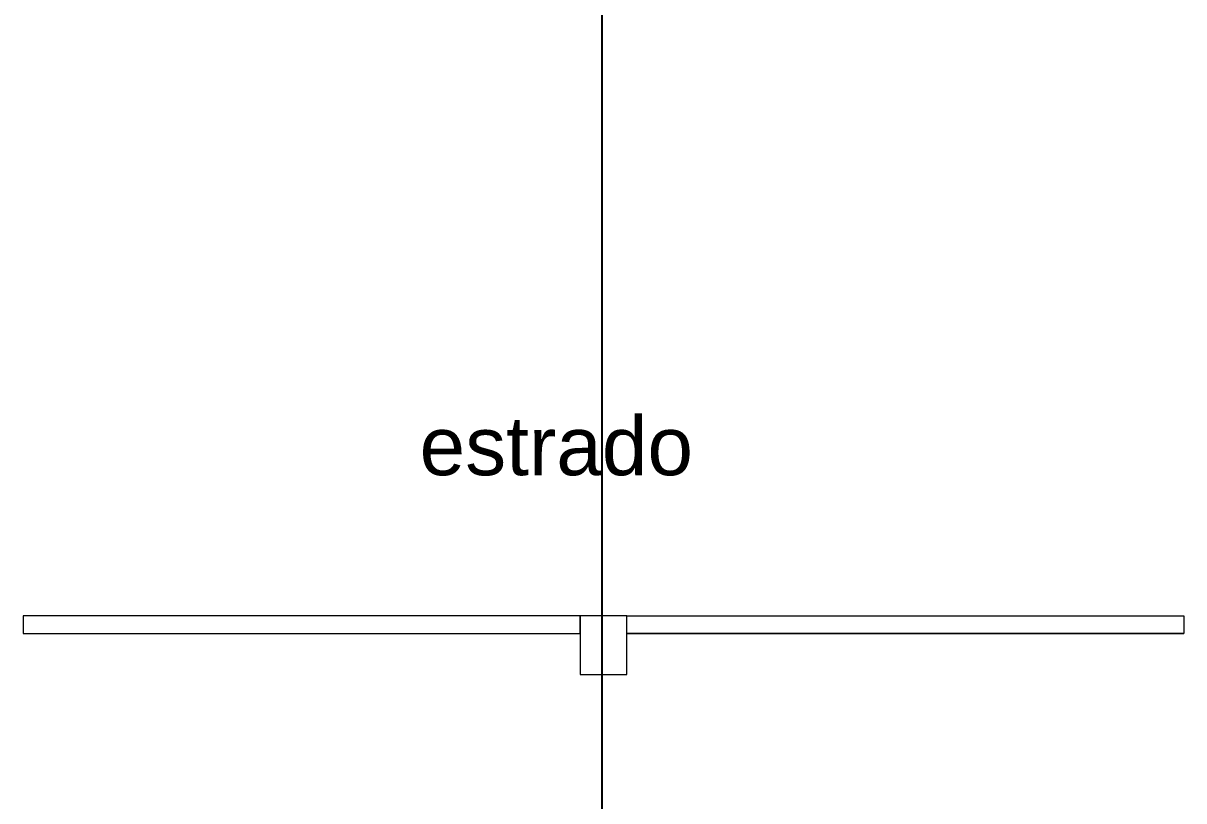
# Model space of a CAD drawing. Header units: millimetres. Extents: x 744843 to 745492, y 2520966 to 2521458.
# Drawn here: x 745421.4 to 745431.29, y 2521108.05 to 2521114.67 of the extents above; entities that cross this region are included whole.
import ezdxf

# ---------------------------------------------------------------- set-up
doc = ezdxf.new("R2010")
doc.units = ezdxf.units.MM
for name, color, linetype, lineweight in [('A-Columnas_Secun', 74, 'Continuous', 20), ('A_Muros', 30, 'Continuous', 20), ('A_Muros_Concreto', 3, 'Continuous', 0), ('A_Textos', 4, 'Continuous', 20)]:
    doc.layers.add(name, color=color, linetype=linetype, lineweight=lineweight)
doc.layers.add('A_Ejes', color=8, linetype='Continuous')
doc.styles.add('Arial', font='arial.ttf', dxfattribs={"height": 1})

msp = doc.modelspace()

# ---------------------------------------------------------------- linework, layer by layer
at = {"layer": 'A-Columnas_Secun', "color": 8}
msp.add_lwpolyline([(745426.5466, 2521109.6289), (745426.1469, 2521109.6289), (745426.1469, 2521109.1295), (745426.5466, 2521109.1295)], close=True, dxfattribs=at)
at = {"layer": 'A_Ejes'}
msp.add_line((745426.3345, 2521057.8508), (745426.3338, 2521173.1376), dxfattribs=at)
at = {"layer": 'A_Muros'}
msp.add_line((745426.5466, 2521109.479), (745431.2902, 2521109.479), dxfattribs=at)
at = {"layer": 'A_Muros_Concreto'}
for points in [[(745426.1469, 2521109.6289), (745421.4032, 2521109.6289), (745421.4032, 2521109.479), (745426.1469, 2521109.479)], [(745426.5466, 2521109.6289), (745431.2902, 2521109.6289), (745431.2902, 2521109.479), (745426.5466, 2521109.479)]]:
    msp.add_lwpolyline(points, close=True, dxfattribs=at)

# ---------------------------------------------------------------- texts
at = {"layer": 'A_Textos', "ltscale": 0.1, "insert": (745425.9446, 2521111.325), "char_height": 0.5, "width": 13.916468, "attachment_point": 2, "style": 'Arial'}
msp.add_mtext('estrado', dxfattribs=at)
msp.add_mtext('estrado', dxfattribs=at)

doc.saveas('drawing.dxf')
